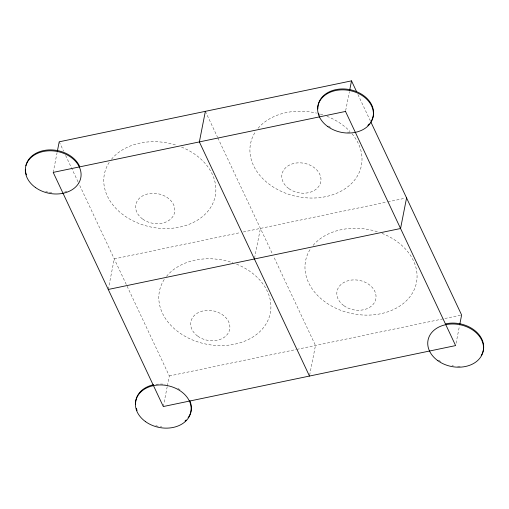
<?xml version="1.0" encoding="UTF-8"?>
<svg xmlns="http://www.w3.org/2000/svg" width="509" height="509" viewBox="0 0 509 509"><rect width="100%" height="100%" fill="white"/><g stroke="black" fill="none" stroke-linecap="round" stroke-linejoin="round"><path stroke-width="0.38" stroke-dasharray="2.54 1.91" d="M53.203 172.392L57.103 152.515M108.258 289.468L114.258 258.884L240.197 232.626M163.306 406.538L167.207 386.662M167.359 385.898L169.306 375.96L78.456 182.75M254.564 258.222L260.411 228.407M345.662 110.676L349.416 91.563M309.612 375.298L315.465 345.484L273.581 256.421M456.07 343.295L459.519 325.709M243.308 231.977L387.133 201.984M387.909 201.825L405.011 198.256M169.306 375.96L296.028 349.537M296.804 349.371L460.842 315.166M357.929 94.509L370.431 121.078M205.362 111.337L217.521 137.195M217.858 137.907L272.232 253.546M59.203 141.814L63.593 151.148M65.623 155.455L78.119 182.031M66.895 191.39A28.11 21.314 11.1 0 1 63.211 192.396M51.74 192.803A28.11 21.314 11.1 0 1 48.845 192.319M48.132 192.16A28.11 21.314 11.1 0 1 45.295 191.39M161.849 426.949A28.11 21.314 11.1 0 1 160.386 426.733M158.235 426.307A28.11 21.314 11.1 0 1 155.398 425.537M155.958 384.34A28.11 21.314 11.1 0 1 165.126 384.327M177.857 388.405A28.11 21.314 11.1 0 1 181.172 390.473M460.136 366.264A28.11 21.314 11.1 0 1 457.088 366.251M453.424 365.901A28.11 21.314 11.1 0 1 451.973 365.653M440.73 361.536A28.11 21.314 11.1 0 1 438.109 359.85M350.033 132.117A28.11 21.314 11.1 0 1 346.985 132.105M330.627 127.39A28.11 21.314 11.1 0 1 328.006 125.704M382.024 233.389A56.505 42.839 11.1 0 1 412.443 293.089A56.505 42.839 11.1 0 1 337.416 308.944A56.505 42.839 11.1 0 1 310.783 248.443M313.143 245.332A56.505 42.839 11.1 0 1 379.122 232.32M236.577 264.146A56.505 42.839 11.1 0 1 266.08 323.909A56.505 42.839 11.1 0 1 191.028 339.318A56.505 42.839 11.1 0 1 164.623 278.919M166.488 276.419A56.505 42.839 11.1 0 1 232.969 262.797M352.043 133.81A56.505 42.839 11.1 0 1 345.153 188.705A56.505 42.839 11.1 0 1 273.021 186.879A56.505 42.839 11.1 0 1 255.728 131.373M258.095 128.255A56.505 42.839 11.1 0 1 316.592 113.106M320.352 114.073A56.505 42.839 11.1 0 1 324.068 115.244M326.969 116.313A56.505 42.839 11.1 0 1 349.976 131.481M181.528 147.076A56.505 42.839 11.1 0 1 211.025 206.839A56.505 42.839 11.1 0 1 135.973 222.248A56.505 42.839 11.1 0 1 109.575 161.849M111.433 159.342A56.505 42.839 11.1 0 1 177.177 145.472M343.982 305.763A19.775 14.996 11.1 0 0 375.788 299.133A19.775 14.996 11.1 0 0 349.511 280.383A19.775 14.996 11.1 0 0 343.982 305.763M197.829 336.239A19.775 14.996 11.1 0 0 229.629 329.609A19.775 14.996 11.1 0 0 203.358 310.859A19.775 14.996 11.1 0 0 197.829 336.239M288.934 188.686A19.775 14.996 11.1 0 0 320.734 182.057A19.775 14.996 11.1 0 0 294.457 163.313A19.775 14.996 11.1 0 0 288.934 188.686M142.774 219.163A19.775 14.996 11.1 0 0 174.581 212.533A19.775 14.996 11.1 0 0 148.304 193.789A19.775 14.996 11.1 0 0 142.774 219.163"/><path stroke-width="0.76" d="M57.402 150.988L59.203 141.814L351.515 80.861L356.58 91.633M205.362 111.337L199.363 141.916L309.466 376.062M349.715 90.036L351.515 80.861M406.564 197.931L400.564 228.516L108.258 289.468M459.818 324.182L461.618 315.007L370.768 121.797M26.443 174.861A28.11 21.314 11.1 0 1 25.864 172.748M25.628 171.336A28.11 21.314 11.1 0 1 25.495 169.223M25.864 165.749A28.11 21.314 11.1 0 1 50.639 149.888A28.11 21.314 11.1 0 1 79.48 166.049M189.889 400.876A28.11 21.314 11.1 0 1 188.088 417.762M186.154 420.001A28.11 21.314 11.1 0 1 185.047 421.026M137.08 410.4A28.11 21.314 11.1 0 1 136.323 408.307M135.61 404.076A28.11 21.314 11.1 0 1 153.654 384.734M445.967 323.781A28.11 21.314 11.1 0 1 476.144 331.658A28.11 21.314 11.1 0 1 481.202 355.619M317.82 108.983A28.11 21.314 11.1 0 1 350.676 89.813A28.11 21.314 11.1 0 1 371.455 120.862M369.381 123.814A28.11 21.314 11.1 0 1 367.816 125.424M319.289 115.301A28.11 21.314 11.1 0 1 318.532 113.208M345.516 111.439L53.203 172.392L163.306 406.538L455.619 345.586L345.516 111.439M35.515 187.56A28.11 21.314 11.1 0 0 80.721 178.131A28.11 21.314 11.1 0 0 43.373 151.485A28.11 21.314 11.1 0 0 35.515 187.56M145.619 421.706A28.11 21.314 11.1 0 0 190.824 412.277A28.11 21.314 11.1 0 0 153.476 385.631A28.11 21.314 11.1 0 0 145.619 421.706M437.931 360.754A28.11 21.314 11.1 0 0 483.136 351.325A28.11 21.314 11.1 0 0 445.789 324.678A28.11 21.314 11.1 0 0 437.931 360.754M327.828 126.607A28.11 21.314 11.1 0 0 373.033 117.178A28.11 21.314 11.1 0 0 335.685 90.532A28.11 21.314 11.1 0 0 327.828 126.607"/></g></svg>
